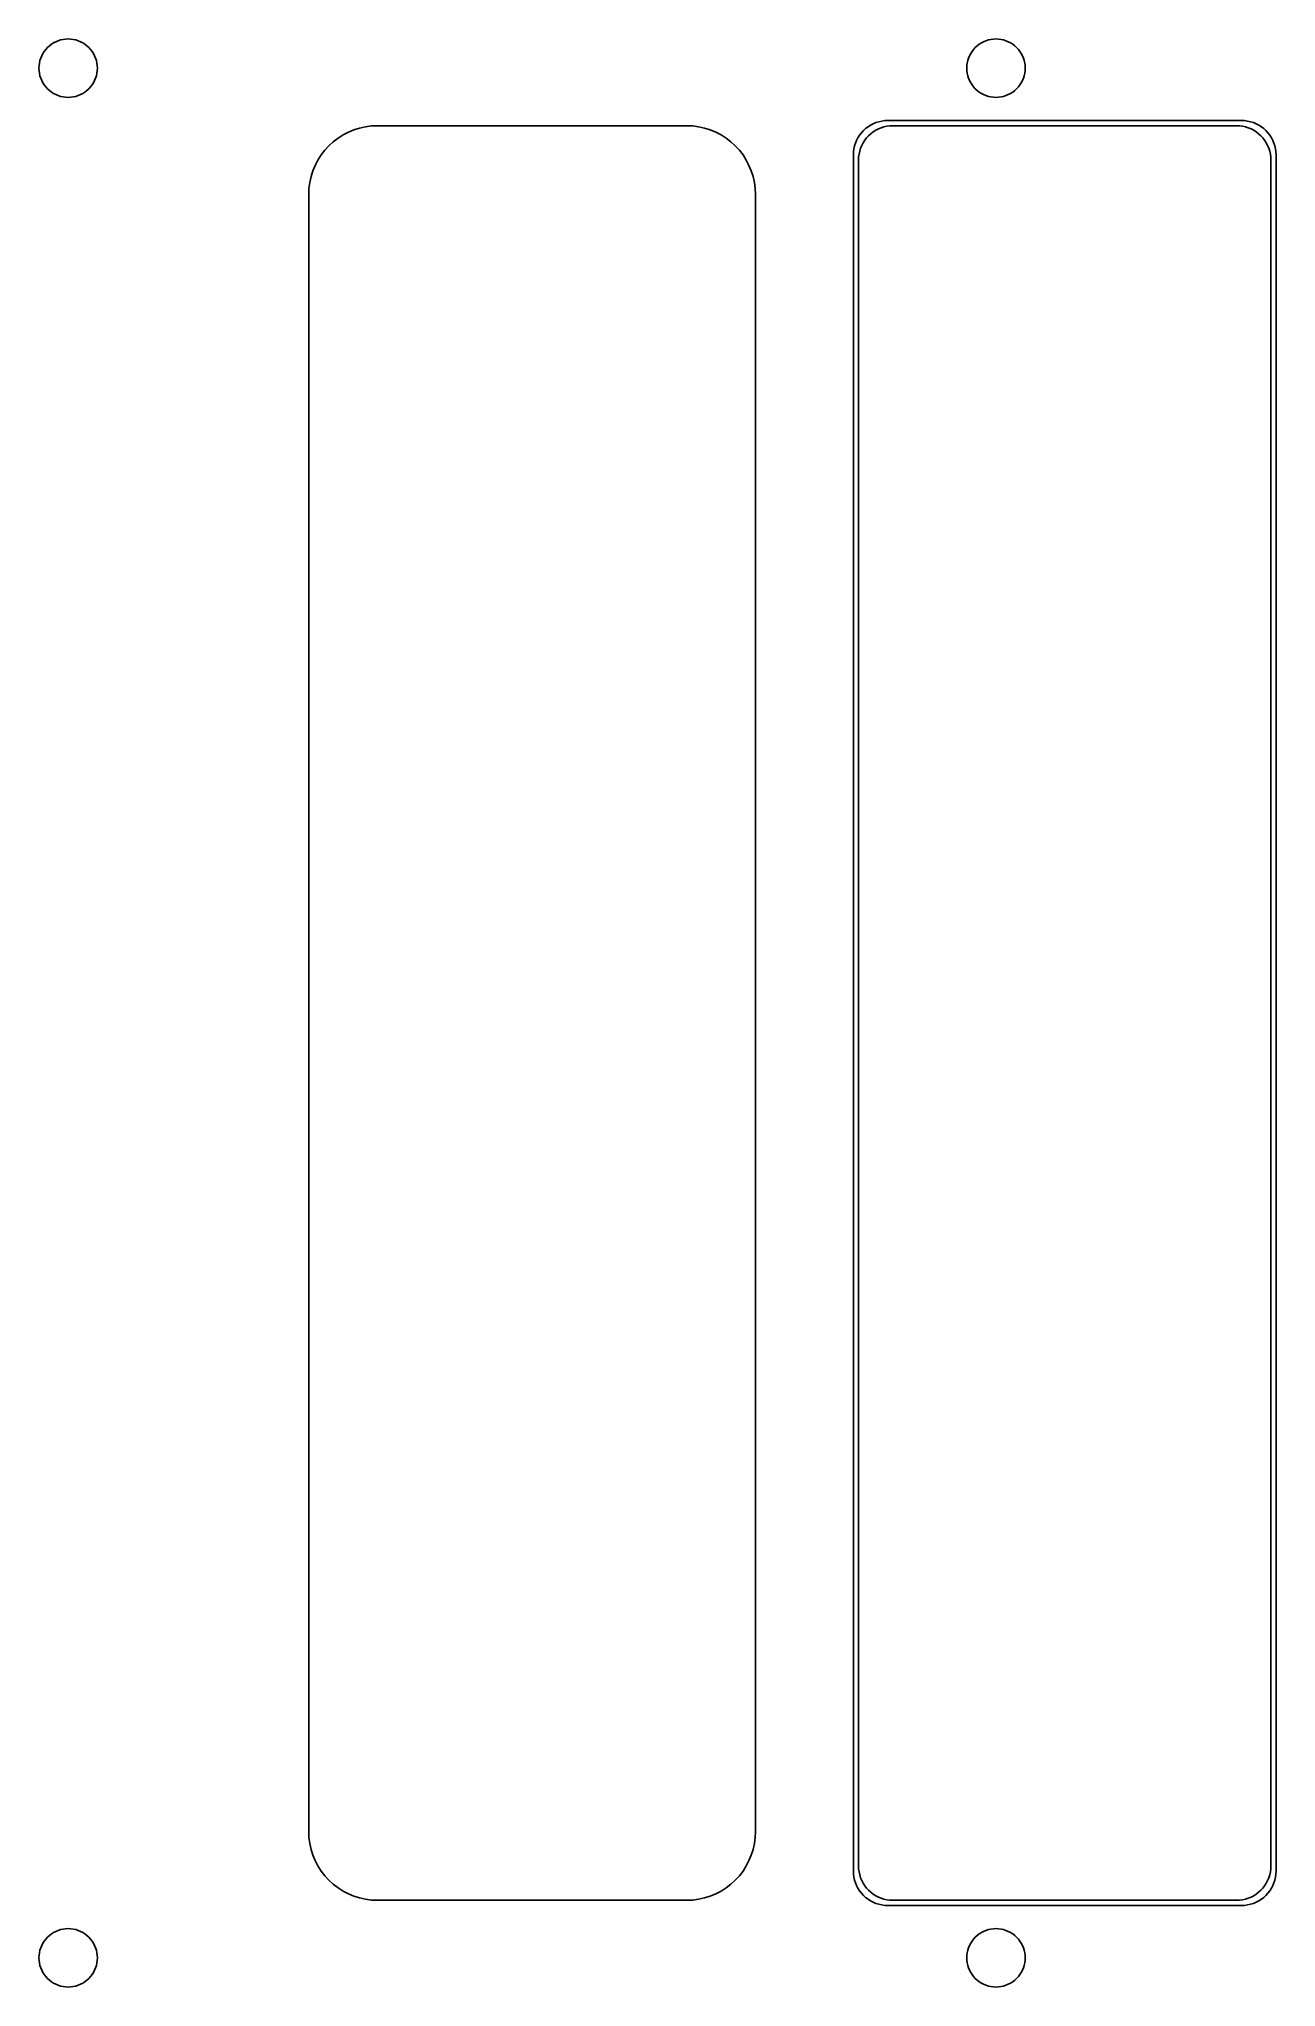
# Model space of a CAD drawing. Header units: metres. Extents: x -29 to 43, y -57 to 57.
import ezdxf

# ---------------------------------------------------------------- set-up
doc = ezdxf.new("R2010")
doc.units = ezdxf.units.M

msp = doc.modelspace()

# ---------------------------------------------------------------- linework, layer by layer
for p, q in [((-27, 56.7), (-27.1482, 56.6935)), ((-26.8518, 56.6935), (-27, 56.7)), ((27, 56.7), (26.8518, 56.6935)), ((27.1482, 56.6935), (27, 56.7)), ((-28.5975, 55.5814), (-28.6421, 55.44)), ((-28.5407, 55.7184), (-28.5975, 55.5814)), ((-28.4722, 55.85), (-28.5407, 55.7184)), ((-28.3925, 55.9751), (-28.4722, 55.85)), ((-28.3023, 56.0927), (-28.3925, 55.9751)), ((-28.2021, 56.2021), (-28.3023, 56.0927)), ((-28.0927, 56.3023), (-28.2021, 56.2021)), ((-27.9751, 56.3925), (-28.0927, 56.3023)), ((-27.85, 56.4722), (-27.9751, 56.3925)), ((-27.7184, 56.5407), (-27.85, 56.4722)), ((-27.5814, 56.5975), (-27.7184, 56.5407)), ((-27.44, 56.6421), (-27.5814, 56.5975)), ((-27.2952, 56.6742), (-27.44, 56.6421)), ((-27.1482, 56.6935), (-27.2952, 56.6742)), ((-26.7048, 56.6742), (-26.8518, 56.6935)), ((-26.56, 56.6421), (-26.7048, 56.6742)), ((-26.4186, 56.5975), (-26.56, 56.6421)), ((-26.2815, 56.5407), (-26.4186, 56.5975)), ((-26.15, 56.4722), (-26.2815, 56.5407)), ((-26.0249, 56.3925), (-26.15, 56.4722)), ((-25.9073, 56.3023), (-26.0249, 56.3925)), ((-25.7979, 56.2021), (-25.9073, 56.3023)), ((-25.6977, 56.0927), (-25.7979, 56.2021)), ((-25.6074, 55.9751), (-25.6977, 56.0927)), ((-25.5278, 55.85), (-25.6074, 55.9751)), ((-25.4593, 55.7184), (-25.5278, 55.85)), ((-25.4025, 55.5814), (-25.4593, 55.7184)), ((-25.3579, 55.44), (-25.4025, 55.5814)), ((25.4025, 55.5814), (25.3579, 55.44)), ((25.4593, 55.7184), (25.4025, 55.5814)), ((25.5278, 55.85), (25.4593, 55.7184)), ((25.6074, 55.9751), (25.5278, 55.85)), ((25.6977, 56.0927), (25.6074, 55.9751)), ((25.7979, 56.2021), (25.6977, 56.0927)), ((25.9073, 56.3023), (25.7979, 56.2021)), ((26.0249, 56.3925), (25.9073, 56.3023)), ((26.15, 56.4722), (26.0249, 56.3925)), ((26.2815, 56.5407), (26.15, 56.4722)), ((26.4186, 56.5975), (26.2815, 56.5407)), ((26.56, 56.6421), (26.4186, 56.5975)), ((26.7048, 56.6742), (26.56, 56.6421)), ((26.8518, 56.6935), (26.7048, 56.6742)), ((27.2952, 56.6742), (27.1482, 56.6935)), ((27.44, 56.6421), (27.2952, 56.6742)), ((27.5814, 56.5975), (27.44, 56.6421)), ((27.7184, 56.5407), (27.5814, 56.5975)), ((27.85, 56.4722), (27.7184, 56.5407)), ((27.9751, 56.3925), (27.85, 56.4722)), ((28.0927, 56.3023), (27.9751, 56.3925)), ((28.2021, 56.2021), (28.0927, 56.3023)), ((28.3023, 56.0927), (28.2021, 56.2021)), ((28.3925, 55.9751), (28.3023, 56.0927)), ((28.4722, 55.85), (28.3925, 55.9751)), ((28.5407, 55.7184), (28.4722, 55.85)), ((28.5975, 55.5814), (28.5407, 55.7184)), ((28.6421, 55.44), (28.5975, 55.5814)), ((-28.6935, 55.1482), (-28.7, 55)), ((-28.7, 55), (-28.6935, 54.8518)), ((-28.6742, 55.2952), (-28.6935, 55.1482)), ((-28.6935, 54.8518), (-28.6742, 54.7048)), ((-28.6421, 55.44), (-28.6742, 55.2952)), ((-28.6742, 54.7048), (-28.6421, 54.56)), ((-28.6421, 54.56), (-28.5975, 54.4186)), ((-25.4025, 54.4186), (-25.3579, 54.56)), ((-25.3258, 55.2952), (-25.3579, 55.44)), ((-25.3579, 54.56), (-25.3258, 54.7048)), ((-25.3065, 55.1482), (-25.3258, 55.2952)), ((-25.3258, 54.7048), (-25.3065, 54.8518)), ((-25.3, 55), (-25.3065, 55.1482)), ((-25.3065, 54.8518), (-25.3, 55)), ((25.3065, 55.1482), (25.3, 55)), ((25.3, 55), (25.3065, 54.8518)), ((25.3258, 55.2952), (25.3065, 55.1482)), ((25.3065, 54.8518), (25.3258, 54.7048)), ((25.3579, 55.44), (25.3258, 55.2952)), ((25.3258, 54.7048), (25.3579, 54.56)), ((25.3579, 54.56), (25.4025, 54.4186)), ((28.5975, 54.4186), (28.6421, 54.56)), ((28.6742, 55.2952), (28.6421, 55.44)), ((28.6421, 54.56), (28.6742, 54.7048)), ((28.6935, 55.1482), (28.6742, 55.2952)), ((28.6742, 54.7048), (28.6935, 54.8518)), ((28.7, 55), (28.6935, 55.1482)), ((28.6935, 54.8518), (28.7, 55)), ((-28.5975, 54.4186), (-28.5407, 54.2815)), ((-28.5407, 54.2815), (-28.4722, 54.15)), ((-28.4722, 54.15), (-28.3925, 54.0249)), ((-28.3925, 54.0249), (-28.3023, 53.9073)), ((-28.3023, 53.9073), (-28.2021, 53.7979)), ((-28.2021, 53.7979), (-28.0927, 53.6977)), ((-28.0927, 53.6977), (-27.9751, 53.6074)), ((-27.9751, 53.6074), (-27.85, 53.5278)), ((-27.85, 53.5278), (-27.7184, 53.4593)), ((-27.7184, 53.4593), (-27.5814, 53.4025)), ((-27.5814, 53.4025), (-27.44, 53.3579)), ((-27.44, 53.3579), (-27.2952, 53.3258)), ((-27.2952, 53.3258), (-27.1482, 53.3065)), ((-27.1482, 53.3065), (-27, 53.3)), ((-27, 53.3), (-26.8518, 53.3065)), ((-26.8518, 53.3065), (-26.7048, 53.3258)), ((-26.7048, 53.3258), (-26.56, 53.3579)), ((-26.56, 53.3579), (-26.4186, 53.4025)), ((-26.4186, 53.4025), (-26.2815, 53.4593)), ((-26.2815, 53.4593), (-26.15, 53.5278)), ((-26.15, 53.5278), (-26.0249, 53.6074)), ((-26.0249, 53.6074), (-25.9073, 53.6977)), ((-25.9073, 53.6977), (-25.7979, 53.7979)), ((-25.7979, 53.7979), (-25.6977, 53.9073)), ((-25.6977, 53.9073), (-25.6074, 54.0249)), ((-25.6074, 54.0249), (-25.5278, 54.15)), ((-25.5278, 54.15), (-25.4593, 54.2815)), ((-25.4593, 54.2815), (-25.4025, 54.4186)), ((25.4025, 54.4186), (25.4593, 54.2815)), ((25.4593, 54.2815), (25.5278, 54.15)), ((25.5278, 54.15), (25.6074, 54.0249)), ((25.6074, 54.0249), (25.6977, 53.9073)), ((25.6977, 53.9073), (25.7979, 53.7979)), ((25.7979, 53.7979), (25.9073, 53.6977)), ((25.9073, 53.6977), (26.0249, 53.6074)), ((26.0249, 53.6074), (26.15, 53.5278)), ((26.15, 53.5278), (26.2815, 53.4593)), ((26.2815, 53.4593), (26.4186, 53.4025)), ((26.4186, 53.4025), (26.56, 53.3579)), ((26.56, 53.3579), (26.7048, 53.3258)), ((26.7048, 53.3258), (26.8518, 53.3065)), ((26.8518, 53.3065), (27, 53.3)), ((27, 53.3), (27.1482, 53.3065)), ((27.1482, 53.3065), (27.2952, 53.3258)), ((27.2952, 53.3258), (27.44, 53.3579)), ((27.44, 53.3579), (27.5814, 53.4025)), ((27.5814, 53.4025), (27.7184, 53.4593)), ((27.7184, 53.4593), (27.85, 53.5278)), ((27.85, 53.5278), (27.9751, 53.6074)), ((27.9751, 53.6074), (28.0927, 53.6977)), ((28.0927, 53.6977), (28.2021, 53.7979)), ((28.2021, 53.7979), (28.3023, 53.9073)), ((28.3023, 53.9073), (28.3925, 54.0249)), ((28.3925, 54.0249), (28.4722, 54.15)), ((28.4722, 54.15), (28.5407, 54.2815)), ((28.5407, 54.2815), (28.5975, 54.4186)), ((-11, 51.1167), (-11.2943, 50.9292)), ((-10.6905, 51.2778), (-11, 51.1167)), ((-10.3681, 51.4114), (-10.6905, 51.2778)), ((-10.0353, 51.5163), (-10.3681, 51.4114)), ((-9.6946, 51.5918), (-10.0353, 51.5163)), ((-9.3486, 51.6374), (-9.6946, 51.5918)), ((-9, 51.6526), (-9.3486, 51.6374)), ((9, 51.6526), (-9, 51.6526)), ((9.3486, 51.6374), (9, 51.6526)), ((9.6946, 51.5918), (9.3486, 51.6374)), ((10.0353, 51.5163), (9.6946, 51.5918)), ((10.3681, 51.4114), (10.0353, 51.5163)), ((10.6905, 51.2778), (10.3681, 51.4114)), ((11, 51.1167), (10.6905, 51.2778)), ((11.2943, 50.9292), (11, 51.1167)), ((19.0617, 51.0998), (18.968, 50.9526)), ((19.1679, 51.2382), (19.0617, 51.0998)), ((19.2858, 51.3668), (19.1679, 51.2382)), ((19.4144, 51.4847), (19.2858, 51.3668)), ((19.5529, 51.5909), (19.4144, 51.4847)), ((19.4679, 50.9382), (19.5858, 51.0668)), ((19.7, 51.6847), (19.5529, 51.5909)), ((19.5858, 51.0668), (19.7144, 51.1847)), ((19.8548, 51.7652), (19.7, 51.6847)), ((19.7144, 51.1847), (19.8529, 51.2909)), ((19.8529, 51.2909), (20, 51.3847)), ((20.016, 51.832), (19.8548, 51.7652)), ((20, 51.3847), (20.1548, 51.4652)), ((20.1824, 51.8845), (20.016, 51.832)), ((20.1548, 51.4652), (20.316, 51.532)), ((20.3527, 51.9222), (20.1824, 51.8845)), ((20.316, 51.532), (20.4824, 51.5845)), ((20.5257, 51.945), (20.3527, 51.9222)), ((20.4824, 51.5845), (20.6527, 51.6222)), ((20.7, 51.9526), (20.5257, 51.945)), ((20.6527, 51.6222), (20.8257, 51.645)), ((41.3, 51.9526), (20.7, 51.9526)), ((20.8257, 51.645), (21, 51.6526)), ((21, 51.6526), (41, 51.6526)), ((41, 51.6526), (41.1743, 51.645)), ((41.1743, 51.645), (41.3473, 51.6222)), ((41.4743, 51.945), (41.3, 51.9526)), ((41.3473, 51.6222), (41.5176, 51.5845)), ((41.6473, 51.9222), (41.4743, 51.945)), ((41.5176, 51.5845), (41.684, 51.532)), ((41.8176, 51.8845), (41.6473, 51.9222)), ((41.684, 51.532), (41.8452, 51.4652)), ((41.984, 51.832), (41.8176, 51.8845)), ((41.8452, 51.4652), (42, 51.3847)), ((42.1452, 51.7652), (41.984, 51.832)), ((42, 51.3847), (42.1471, 51.2909)), ((42.3, 51.6847), (42.1452, 51.7652)), ((42.1471, 51.2909), (42.2856, 51.1847)), ((42.2856, 51.1847), (42.4142, 51.0668)), ((42.4471, 51.5909), (42.3, 51.6847)), ((42.4142, 51.0668), (42.5321, 50.9382)), ((42.5856, 51.4847), (42.4471, 51.5909)), ((42.7142, 51.3668), (42.5856, 51.4847)), ((42.8321, 51.2382), (42.7142, 51.3668)), ((42.9383, 51.0998), (42.8321, 51.2382)), ((43.032, 50.9526), (42.9383, 51.0998)), ((-12.2766, 49.9469), (-12.4641, 49.6526)), ((-12.0642, 50.2238), (-12.2766, 49.9469)), ((-11.8284, 50.481), (-12.0642, 50.2238)), ((-11.5711, 50.7168), (-11.8284, 50.481)), ((-11.2943, 50.9292), (-11.5711, 50.7168)), ((11.5711, 50.7168), (11.2943, 50.9292)), ((11.8284, 50.481), (11.5711, 50.7168)), ((12.0642, 50.2238), (11.8284, 50.481)), ((12.2766, 49.9469), (12.0642, 50.2238)), ((12.4641, 49.6526), (12.2766, 49.9469)), ((18.7076, 50.1269), (18.7, 49.9526)), ((18.7, 49.9526), (18.7, -49.9526)), ((18.7304, 50.2999), (18.7076, 50.1269)), ((18.7682, 50.4702), (18.7304, 50.2999)), ((18.8206, 50.6367), (18.7682, 50.4702)), ((18.8874, 50.7979), (18.8206, 50.6367)), ((18.968, 50.9526), (18.8874, 50.7979)), ((19.0076, 49.8269), (19.0304, 49.9999)), ((19.0304, 49.9999), (19.0682, 50.1703)), ((19.0682, 50.1703), (19.1206, 50.3367)), ((19.1206, 50.3367), (19.1874, 50.4978)), ((19.1874, 50.4978), (19.268, 50.6526)), ((19.268, 50.6526), (19.3617, 50.7998)), ((19.3617, 50.7998), (19.4679, 50.9382)), ((42.5321, 50.9382), (42.6383, 50.7998)), ((42.6383, 50.7998), (42.732, 50.6526)), ((42.732, 50.6526), (42.8126, 50.4978)), ((42.8126, 50.4978), (42.8794, 50.3367)), ((42.8794, 50.3367), (42.9318, 50.1703)), ((42.9318, 50.1703), (42.9696, 49.9999)), ((42.9696, 49.9999), (42.9924, 49.8269)), ((43.1126, 50.7979), (43.032, 50.9526)), ((43.1794, 50.6367), (43.1126, 50.7979)), ((43.2318, 50.4702), (43.1794, 50.6367)), ((43.2696, 50.2999), (43.2318, 50.4702)), ((43.2924, 50.1269), (43.2696, 50.2999)), ((43.3, 49.9526), (43.2924, 50.1269)), ((43.3, -49.9526), (43.3, 49.9526)), ((-12.7588, 49.0207), (-12.8637, 48.6879)), ((-12.6252, 49.3431), (-12.7588, 49.0207)), ((-12.4641, 49.6526), (-12.6252, 49.3431)), ((12.6252, 49.3431), (12.4641, 49.6526)), ((12.7588, 49.0207), (12.6252, 49.3431)), ((12.8637, 48.6879), (12.7588, 49.0207)), ((19, 49.6526), (19.0076, 49.8269)), ((19, -49.6526), (19, 49.6526)), ((42.9924, 49.8269), (43, 49.6526)), ((43, 49.6526), (43, -49.6526)), ((-12.9848, 48.0012), (-13, 47.6526)), ((-13, 47.6526), (-13, -47.6526)), ((-12.9392, 48.3472), (-12.9848, 48.0012)), ((-12.8637, 48.6879), (-12.9392, 48.3472)), ((12.9392, 48.3472), (12.8637, 48.6879)), ((12.9848, 48.0012), (12.9392, 48.3472)), ((13, 47.6526), (12.9848, 48.0012)), ((13, -47.6526), (13, 47.6526)), ((-13, -47.6526), (-12.9848, -48.0012)), ((-12.9848, -48.0012), (-12.9392, -48.3472)), ((-12.9392, -48.3472), (-12.8637, -48.6879)), ((-12.8637, -48.6879), (-12.7588, -49.0207)), ((12.7588, -49.0207), (12.8637, -48.6879)), ((12.8637, -48.6879), (12.9392, -48.3472)), ((12.9392, -48.3472), (12.9848, -48.0012)), ((12.9848, -48.0012), (13, -47.6526)), ((-12.7588, -49.0207), (-12.6252, -49.3431)), ((-12.6252, -49.3431), (-12.4641, -49.6526)), ((-12.4641, -49.6526), (-12.2766, -49.9469)), ((12.2766, -49.9469), (12.4641, -49.6526)), ((12.4641, -49.6526), (12.6252, -49.3431)), ((12.6252, -49.3431), (12.7588, -49.0207)), ((19.0076, -49.8269), (19, -49.6526)), ((19.0304, -49.9999), (19.0076, -49.8269)), ((42.9924, -49.8269), (42.9696, -49.9999)), ((43, -49.6526), (42.9924, -49.8269)), ((-12.2766, -49.9469), (-12.0642, -50.2238)), ((-12.0642, -50.2238), (-11.8284, -50.481)), ((-11.8284, -50.481), (-11.5711, -50.7168)), ((-11.5711, -50.7168), (-11.2943, -50.9292)), ((-11.2943, -50.9292), (-11, -51.1167)), ((11, -51.1167), (11.2943, -50.9292)), ((11.2943, -50.9292), (11.5711, -50.7168)), ((11.5711, -50.7168), (11.8284, -50.481)), ((11.8284, -50.481), (12.0642, -50.2238)), ((12.0642, -50.2238), (12.2766, -49.9469)), ((18.7, -49.9526), (18.7076, -50.1269)), ((18.7076, -50.1269), (18.7304, -50.2999)), ((18.7304, -50.2999), (18.7682, -50.4702)), ((18.7682, -50.4702), (18.8206, -50.6367)), ((18.8206, -50.6367), (18.8874, -50.7979)), ((18.8874, -50.7979), (18.968, -50.9526)), ((18.968, -50.9526), (19.0617, -51.0998)), ((19.0682, -50.1703), (19.0304, -49.9999)), ((19.1206, -50.3367), (19.0682, -50.1703)), ((19.1874, -50.4978), (19.1206, -50.3367)), ((19.268, -50.6526), (19.1874, -50.4978)), ((19.3617, -50.7998), (19.268, -50.6526)), ((19.4679, -50.9382), (19.3617, -50.7998)), ((19.5858, -51.0668), (19.4679, -50.9382)), ((42.5321, -50.9382), (42.4142, -51.0668)), ((42.6383, -50.7998), (42.5321, -50.9382)), ((42.732, -50.6526), (42.6383, -50.7998)), ((42.8126, -50.4978), (42.732, -50.6526)), ((42.8794, -50.3367), (42.8126, -50.4978)), ((42.9318, -50.1703), (42.8794, -50.3367)), ((42.9696, -49.9999), (42.9318, -50.1703)), ((42.9383, -51.0998), (43.032, -50.9526)), ((43.032, -50.9526), (43.1126, -50.7979)), ((43.1126, -50.7979), (43.1794, -50.6367)), ((43.1794, -50.6367), (43.2318, -50.4702)), ((43.2318, -50.4702), (43.2696, -50.2999)), ((43.2696, -50.2999), (43.2924, -50.1269)), ((43.2924, -50.1269), (43.3, -49.9526)), ((-11, -51.1167), (-10.6905, -51.2778)), ((-10.6905, -51.2778), (-10.3681, -51.4114)), ((-10.3681, -51.4114), (-10.0353, -51.5163)), ((-10.0353, -51.5163), (-9.6946, -51.5918)), ((-9.6946, -51.5918), (-9.3486, -51.6374)), ((-9.3486, -51.6374), (-9, -51.6526)), ((-9, -51.6526), (9, -51.6526)), ((9, -51.6526), (9.3486, -51.6374)), ((9.3486, -51.6374), (9.6946, -51.5918)), ((9.6946, -51.5918), (10.0353, -51.5163)), ((10.0353, -51.5163), (10.3681, -51.4114)), ((10.3681, -51.4114), (10.6905, -51.2778)), ((10.6905, -51.2778), (11, -51.1167)), ((19.0617, -51.0998), (19.1679, -51.2382)), ((19.1679, -51.2382), (19.2858, -51.3668)), ((19.2858, -51.3668), (19.4144, -51.4847)), ((19.4144, -51.4847), (19.5529, -51.5909)), ((19.5529, -51.5909), (19.7, -51.6847)), ((19.7144, -51.1847), (19.5858, -51.0668)), ((19.7, -51.6847), (19.8548, -51.7652)), ((19.8529, -51.2909), (19.7144, -51.1847)), ((20, -51.3847), (19.8529, -51.2909)), ((19.8548, -51.7652), (20.016, -51.832)), ((20.1548, -51.4652), (20, -51.3847)), ((20.016, -51.832), (20.1824, -51.8845)), ((20.316, -51.532), (20.1548, -51.4652)), ((20.1824, -51.8845), (20.3527, -51.9222)), ((20.4824, -51.5845), (20.316, -51.532)), ((20.3527, -51.9222), (20.5257, -51.945)), ((20.6527, -51.6222), (20.4824, -51.5845)), ((20.5257, -51.945), (20.7, -51.9526)), ((20.8257, -51.645), (20.6527, -51.6222)), ((20.7, -51.9526), (41.3, -51.9526)), ((21, -51.6526), (20.8257, -51.645)), ((41, -51.6526), (21, -51.6526)), ((41.1743, -51.645), (41, -51.6526)), ((41.3473, -51.6222), (41.1743, -51.645)), ((41.3, -51.9526), (41.4743, -51.945)), ((41.5176, -51.5845), (41.3473, -51.6222)), ((41.4743, -51.945), (41.6473, -51.9222)), ((41.684, -51.532), (41.5176, -51.5845)), ((41.6473, -51.9222), (41.8176, -51.8845)), ((41.8452, -51.4652), (41.684, -51.532)), ((41.8176, -51.8845), (41.984, -51.832)), ((42, -51.3847), (41.8452, -51.4652)), ((41.984, -51.832), (42.1452, -51.7652)), ((42.1471, -51.2909), (42, -51.3847)), ((42.1452, -51.7652), (42.3, -51.6847)), ((42.2856, -51.1847), (42.1471, -51.2909)), ((42.4142, -51.0668), (42.2856, -51.1847)), ((42.3, -51.6847), (42.4471, -51.5909)), ((42.4471, -51.5909), (42.5856, -51.4847)), ((42.5856, -51.4847), (42.7142, -51.3668)), ((42.7142, -51.3668), (42.8321, -51.2382)), ((42.8321, -51.2382), (42.9383, -51.0998)), ((-28.5975, -54.4186), (-28.6421, -54.56)), ((-28.5407, -54.2815), (-28.5975, -54.4186)), ((-28.4722, -54.15), (-28.5407, -54.2815)), ((-28.3925, -54.0249), (-28.4722, -54.15)), ((-28.3023, -53.9073), (-28.3925, -54.0249)), ((-28.2021, -53.7979), (-28.3023, -53.9073)), ((-28.0927, -53.6977), (-28.2021, -53.7979)), ((-27.9751, -53.6074), (-28.0927, -53.6977)), ((-27.85, -53.5278), (-27.9751, -53.6074)), ((-27.7184, -53.4593), (-27.85, -53.5278)), ((-27.5814, -53.4025), (-27.7184, -53.4593)), ((-27.44, -53.3579), (-27.5814, -53.4025)), ((-27.2952, -53.3258), (-27.44, -53.3579)), ((-27.1482, -53.3065), (-27.2952, -53.3258)), ((-27, -53.3), (-27.1482, -53.3065)), ((-26.8518, -53.3065), (-27, -53.3)), ((-26.7048, -53.3258), (-26.8518, -53.3065)), ((-26.56, -53.3579), (-26.7048, -53.3258)), ((-26.4186, -53.4025), (-26.56, -53.3579)), ((-26.2815, -53.4593), (-26.4186, -53.4025)), ((-26.15, -53.5278), (-26.2815, -53.4593)), ((-26.0249, -53.6074), (-26.15, -53.5278)), ((-25.9073, -53.6977), (-26.0249, -53.6074)), ((-25.7979, -53.7979), (-25.9073, -53.6977)), ((-25.6977, -53.9073), (-25.7979, -53.7979)), ((-25.6074, -54.0249), (-25.6977, -53.9073)), ((-25.5278, -54.15), (-25.6074, -54.0249)), ((-25.4593, -54.2815), (-25.5278, -54.15)), ((-25.4025, -54.4186), (-25.4593, -54.2815)), ((-25.3579, -54.56), (-25.4025, -54.4186)), ((25.4025, -54.4186), (25.3579, -54.56)), ((25.4593, -54.2815), (25.4025, -54.4186)), ((25.5278, -54.15), (25.4593, -54.2815)), ((25.6074, -54.0249), (25.5278, -54.15)), ((25.6977, -53.9073), (25.6074, -54.0249)), ((25.7979, -53.7979), (25.6977, -53.9073)), ((25.9073, -53.6977), (25.7979, -53.7979)), ((26.0249, -53.6074), (25.9073, -53.6977)), ((26.15, -53.5278), (26.0249, -53.6074)), ((26.2815, -53.4593), (26.15, -53.5278)), ((26.4186, -53.4025), (26.2815, -53.4593)), ((26.56, -53.3579), (26.4186, -53.4025)), ((26.7048, -53.3258), (26.56, -53.3579)), ((26.8518, -53.3065), (26.7048, -53.3258)), ((27, -53.3), (26.8518, -53.3065)), ((27.1482, -53.3065), (27, -53.3)), ((27.2952, -53.3258), (27.1482, -53.3065)), ((27.44, -53.3579), (27.2952, -53.3258)), ((27.5814, -53.4025), (27.44, -53.3579)), ((27.7184, -53.4593), (27.5814, -53.4025)), ((27.85, -53.5278), (27.7184, -53.4593)), ((27.9751, -53.6074), (27.85, -53.5278)), ((28.0927, -53.6977), (27.9751, -53.6074)), ((28.2021, -53.7979), (28.0927, -53.6977)), ((28.3023, -53.9073), (28.2021, -53.7979)), ((28.3925, -54.0249), (28.3023, -53.9073)), ((28.4722, -54.15), (28.3925, -54.0249)), ((28.5407, -54.2815), (28.4722, -54.15)), ((28.5975, -54.4186), (28.5407, -54.2815)), ((28.6421, -54.56), (28.5975, -54.4186)), ((-28.6935, -54.8518), (-28.7, -55)), ((-28.7, -55), (-28.6935, -55.1482)), ((-28.6742, -54.7048), (-28.6935, -54.8518)), ((-28.6935, -55.1482), (-28.6742, -55.2952)), ((-28.6421, -54.56), (-28.6742, -54.7048)), ((-28.6742, -55.2952), (-28.6421, -55.44)), ((-28.6421, -55.44), (-28.5975, -55.5814)), ((-25.4025, -55.5814), (-25.3579, -55.44)), ((-25.3258, -54.7048), (-25.3579, -54.56)), ((-25.3579, -55.44), (-25.3258, -55.2952)), ((-25.3065, -54.8518), (-25.3258, -54.7048)), ((-25.3258, -55.2952), (-25.3065, -55.1482)), ((-25.3, -55), (-25.3065, -54.8518)), ((-25.3065, -55.1482), (-25.3, -55)), ((25.3065, -54.8518), (25.3, -55)), ((25.3, -55), (25.3065, -55.1482)), ((25.3258, -54.7048), (25.3065, -54.8518)), ((25.3065, -55.1482), (25.3258, -55.2952)), ((25.3579, -54.56), (25.3258, -54.7048)), ((25.3258, -55.2952), (25.3579, -55.44)), ((25.3579, -55.44), (25.4025, -55.5814)), ((28.5975, -55.5814), (28.6421, -55.44)), ((28.6742, -54.7048), (28.6421, -54.56)), ((28.6421, -55.44), (28.6742, -55.2952)), ((28.6935, -54.8518), (28.6742, -54.7048)), ((28.6742, -55.2952), (28.6935, -55.1482)), ((28.7, -55), (28.6935, -54.8518)), ((28.6935, -55.1482), (28.7, -55)), ((-28.5975, -55.5814), (-28.5407, -55.7184)), ((-28.5407, -55.7184), (-28.4722, -55.85)), ((-28.4722, -55.85), (-28.3925, -55.9751)), ((-28.3925, -55.9751), (-28.3023, -56.0927)), ((-28.3023, -56.0927), (-28.2021, -56.2021)), ((-28.2021, -56.2021), (-28.0927, -56.3023)), ((-28.0927, -56.3023), (-27.9751, -56.3925)), ((-27.9751, -56.3925), (-27.85, -56.4722)), ((-27.85, -56.4722), (-27.7184, -56.5407)), ((-27.7184, -56.5407), (-27.5814, -56.5975)), ((-27.5814, -56.5975), (-27.44, -56.6421)), ((-27.44, -56.6421), (-27.2952, -56.6742)), ((-27.2952, -56.6742), (-27.1482, -56.6935)), ((-27.1482, -56.6935), (-27, -56.7)), ((-27, -56.7), (-26.8518, -56.6935)), ((-26.8518, -56.6935), (-26.7048, -56.6742)), ((-26.7048, -56.6742), (-26.56, -56.6421)), ((-26.56, -56.6421), (-26.4186, -56.5975)), ((-26.4186, -56.5975), (-26.2815, -56.5407)), ((-26.2815, -56.5407), (-26.15, -56.4722)), ((-26.15, -56.4722), (-26.0249, -56.3925)), ((-26.0249, -56.3925), (-25.9073, -56.3023)), ((-25.9073, -56.3023), (-25.7979, -56.2021)), ((-25.7979, -56.2021), (-25.6977, -56.0927)), ((-25.6977, -56.0927), (-25.6074, -55.9751)), ((-25.6074, -55.9751), (-25.5278, -55.85)), ((-25.5278, -55.85), (-25.4593, -55.7184)), ((-25.4593, -55.7184), (-25.4025, -55.5814)), ((25.4025, -55.5814), (25.4593, -55.7184)), ((25.4593, -55.7184), (25.5278, -55.85)), ((25.5278, -55.85), (25.6074, -55.9751)), ((25.6074, -55.9751), (25.6977, -56.0927)), ((25.6977, -56.0927), (25.7979, -56.2021)), ((25.7979, -56.2021), (25.9073, -56.3023)), ((25.9073, -56.3023), (26.0249, -56.3925)), ((26.0249, -56.3925), (26.15, -56.4722)), ((26.15, -56.4722), (26.2815, -56.5407)), ((26.2815, -56.5407), (26.4186, -56.5975)), ((26.4186, -56.5975), (26.56, -56.6421)), ((26.56, -56.6421), (26.7048, -56.6742)), ((26.7048, -56.6742), (26.8518, -56.6935)), ((26.8518, -56.6935), (27, -56.7)), ((27, -56.7), (27.1482, -56.6935)), ((27.1482, -56.6935), (27.2952, -56.6742)), ((27.2952, -56.6742), (27.44, -56.6421)), ((27.44, -56.6421), (27.5814, -56.5975)), ((27.5814, -56.5975), (27.7184, -56.5407)), ((27.7184, -56.5407), (27.85, -56.4722)), ((27.85, -56.4722), (27.9751, -56.3925)), ((27.9751, -56.3925), (28.0927, -56.3023)), ((28.0927, -56.3023), (28.2021, -56.2021)), ((28.2021, -56.2021), (28.3023, -56.0927)), ((28.3023, -56.0927), (28.3925, -55.9751)), ((28.3925, -55.9751), (28.4722, -55.85)), ((28.4722, -55.85), (28.5407, -55.7184)), ((28.5407, -55.7184), (28.5975, -55.5814))]:
    msp.add_line(p, q)

doc.saveas('drawing.dxf')
